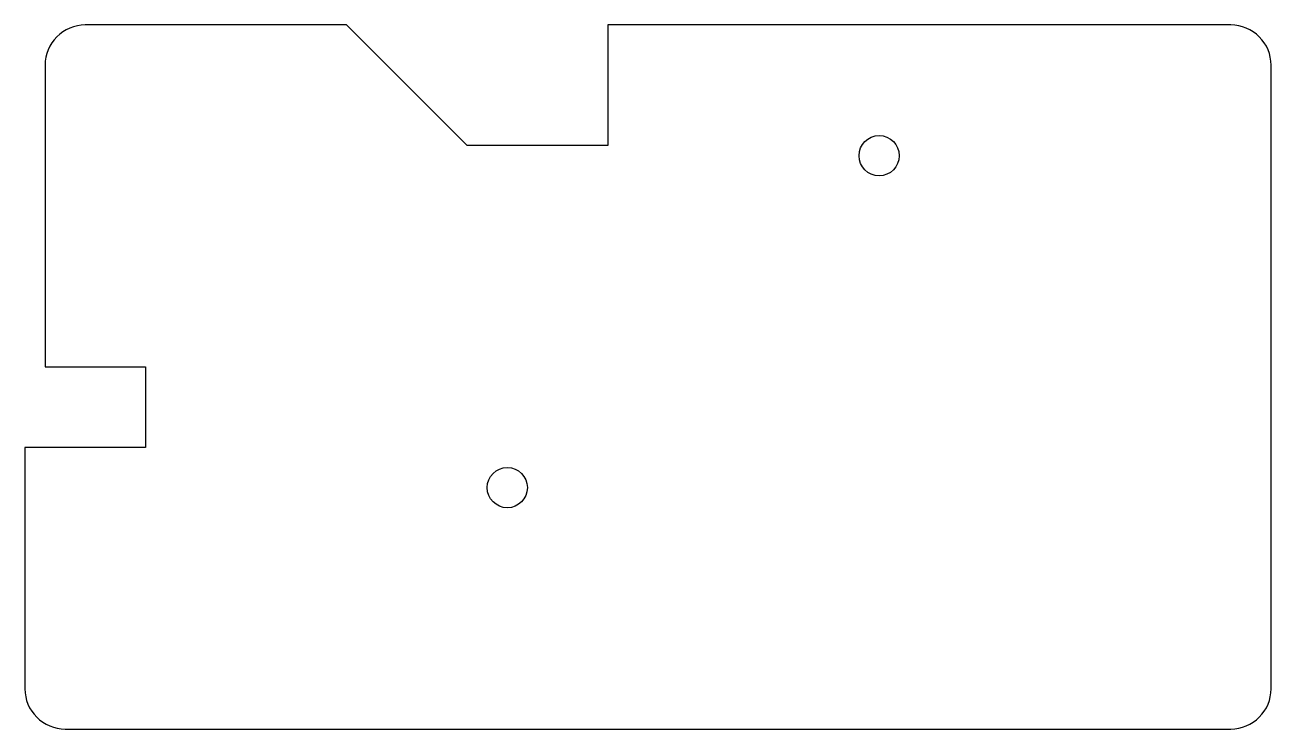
# Model space of a CAD drawing. Header units: millimetres. Extents: x -62 to 0, y -35 to 0.
import ezdxf

# ---------------------------------------------------------------- set-up
doc = ezdxf.new("R2010")
doc.units = ezdxf.units.MM
doc.layers.get('0').update_dxf_attribs({"linetype": 'CONTINUOUS'})

msp = doc.modelspace()

# ---------------------------------------------------------------- linework, layer by layer
msp.add_lwpolyline([(0, -2, 0.414214), (-2, 0), (-33, 0), (-33, -6), (-40, -6), (-46, 0), (-59, 0, 0.414214), (-61, -2), (-61, -17), (-56, -17), (-56, -21), (-62, -21), (-62, -33, 0.414214), (-60, -35), (-2, -35, 0.414214), (0, -33)], format="xyb", close=True)
msp.add_lwpolyline([(0, -2, 0.414214), (-2, 0), (-33, 0), (-33, -6), (-40, -6), (-46, 0), (-59, 0, 0.414214), (-61, -2), (-61, -17), (-56, -17), (-56, -21), (-62, -21), (-62, -33, 0.414214), (-60, -35), (-2, -35, 0.414214), (0, -33)], format="xyb", close=True)
for centre in [(-19.5, -6.5), (-19.5, -6.5), (-38, -23), (-38, -23)]:
    msp.add_circle(centre, 1)

doc.saveas('drawing.dxf')
